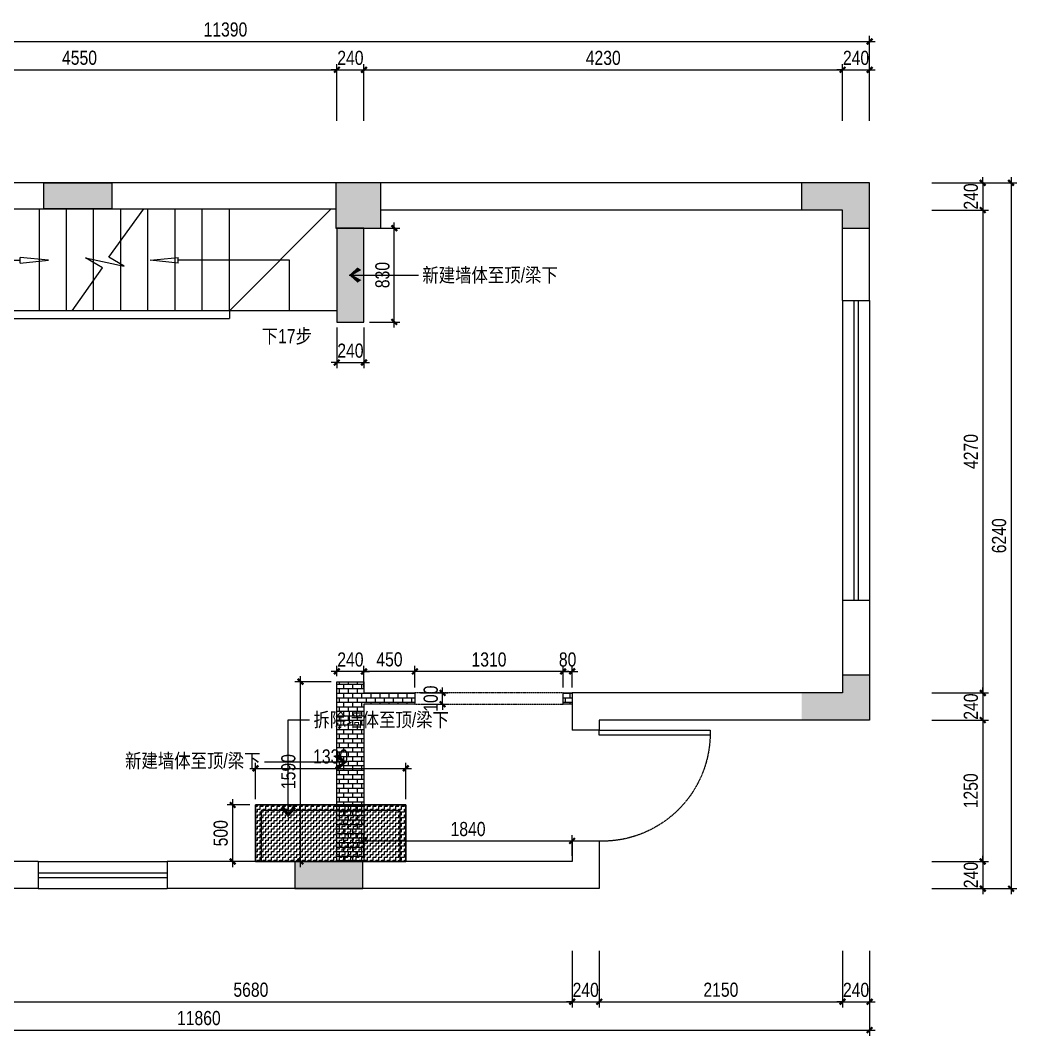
# Model space of a CAD drawing. Extents: x 160245 to 405305, y -111140 to 232735.
# Drawn here: x 347618 to 356426, y 75711 to 84688 of the extents above; entities that cross this region are included whole.
import ezdxf

# ---------------------------------------------------------------- set-up
doc = ezdxf.new("R2010")
doc.units = 0
doc.header["$LTSCALE"] = 10
doc.header["$MEASUREMENT"] = 0
doc.linetypes.add('DASH', pattern=[0.35, 0.25, -0.1])
doc.layers.get('Defpoints').update_dxf_attribs({"color": 229})
for name, color, linetype in [('Door 门', 107, 'Continuous'), ('P-N wall 新建隔墙', 241, 'Continuous'), ('P-N wall 新建隔墙2', 241, 'Continuous'), ('P-O wall 原始墙体', 245, 'Continuous'), ('P-O wall 拆除墙体', 245, 'Continuous'), ('P-o 原建筑尺寸', 8, 'Continuous'), ('P-Stair 楼梯（原建筑设备）', 159, 'Continuous'), ('P-window 窗', 107, 'Continuous')]:
    doc.layers.add(name, color=color, linetype=linetype)
doc.styles.add('PDC DIM', font='PMingLiU-ExtB.ttf', dxfattribs={"width": 0.85})
doc.dimstyles.new('PDC-A2', dxfattribs={"dimscale": 0, "dimtxt": 2.5, "dimasz": 1, "dimexe": 1, "dimexo": 1, "dimgap": 0.7, "dimtad": 1, "dimdec": 0, "dimtxsty": 'PDC DIM', "dimblk": 'ARCHTICK', "dimcen": 1, "dimdle": 1, "dimclrd": 8, "dimclre": 8, "dimclrt": 9, "dimadec": 0, "dimazin": 0, "dimtfac": 1, "dimtdec": 0, "dimtix": 1, "dimtmove": 2, "dimatfit": 3, "dimldrblk": 'PDC A2 T R', "dimfxl": 10, "dimfxlon": 1, "dimarcsym": 0})
pattern_1 = [(0, (9438.613, 385738.773), (0, 40), []), (90, (9438.613, 385738.773), (-40, 40), [40, -40])]

# ---------------------------------------------------------------- blocks, each defined once
blk = doc.blocks.new('ggf')
for p, q in [((-151815.7, -293348.9), (-151841.7, -293598.4)), ((-151789.7, -293598.4), (-151815.7, -293348.9)), ((-151789.7, -293598.4), (-151841.7, -293598.4))]:
    blk.add_line(p, q)
blk = doc.blocks.new('fffg')
blk.add_lwpolyline([(143.1, 669.9), (109, 669.9), (109, -130.1), (143.1, -130.1)], close=True)
at = {"color": 8, "linetype": 'DASH'}
blk.add_arc((123.2, -110.2), 780.4, 88.54208, 181.45792, dxfattribs=at)
blk = doc.blocks.new('_ArchTick')
at = {"color": 0, "linetype": 'ByBlock', "const_width": 0.4}
blk.add_lwpolyline([(-0.5, -0.5), (0.5, 0.5)], dxfattribs=at)
blk = doc.blocks.new('*D1509')
at = {"layer": 'Defpoints', "color": 0}
for p in [(350416.4, 84250.5), (345866.4, 83750.5), (350416.4, 83750.5)]:
    blk.add_point(p, dxfattribs=at)
at = {"layer": 'P-o 原建筑尺寸', "color": 8, "lineweight": -2}
for p, q in [((345866.4, 83800.5), (345866.4, 84300.5)), ((350416.4, 83800.5), (350416.4, 84300.5)), ((345816.4, 84250.5), (350466.4, 84250.5))]:
    blk.add_line(p, q, dxfattribs=at)
at = {"layer": 'P-o 原建筑尺寸', "color": 8, "lineweight": -2, "xscale": 50, "yscale": 50, "zscale": 50, "rotation": 180}
blk.add_blockref('_ArchTick', (345866.4, 84250.5), dxfattribs=at)
at = {"layer": 'P-o 原建筑尺寸', "color": 8, "lineweight": -2, "xscale": 50, "yscale": 50, "zscale": 50}
blk.add_blockref('_ArchTick', (350416.4, 84250.5), dxfattribs=at)
at = {"layer": 'P-o 原建筑尺寸', "color": 9, "insert": (348141.4, 84356.3), "char_height": 125, "attachment_point": 5, "style": 'PDC DIM'}
blk.add_mtext('4550', dxfattribs=at)
blk = doc.blocks.new('PDC A2 T R')
at = {"color": 0, "linetype": 'ByBlock'}
blk.add_line((0, 0), (-2, 0), dxfattribs=at)
for points in [[(-2.15, 0.89), (-1.49, 1.35), (-0.6, 0), (0, 0)], [(-2.15, -0.89), (-1.49, -1.35), (-0.6, 0), (0, 0)]]:
    blk.add_solid(points, dxfattribs=at)
blk = doc.blocks.new('*D1510')
at = {"layer": 'Defpoints', "color": 0}
for p in [(355126.4, 84250.5), (354886.4, 83750.5), (355126.4, 83750.5)]:
    blk.add_point(p, dxfattribs=at)
at = {"layer": 'P-o 原建筑尺寸', "color": 8, "lineweight": -2}
for p, q in [((354886.4, 83800.5), (354886.4, 84300.5)), ((355126.4, 83800.5), (355126.4, 84300.5)), ((354886.4, 84250.5), (354836.4, 84250.5)), ((354886.4, 84250.5), (355126.4, 84250.5)), ((355126.4, 84250.5), (355176.4, 84250.5))]:
    blk.add_line(p, q, dxfattribs=at)
at = {"layer": 'P-o 原建筑尺寸', "color": 8, "lineweight": -2, "xscale": 50, "yscale": 50, "zscale": 50}
blk.add_blockref('_ArchTick', (354886.4, 84250.5), dxfattribs=at)
at = {"layer": 'P-o 原建筑尺寸', "color": 8, "lineweight": -2, "xscale": 50, "yscale": 50, "zscale": 50, "rotation": 180}
blk.add_blockref('_ArchTick', (355126.4, 84250.5), dxfattribs=at)
at = {"layer": 'P-o 原建筑尺寸', "color": 9, "insert": (355006.4, 84355.1), "char_height": 125, "attachment_point": 5, "style": 'PDC DIM'}
blk.add_mtext('240', dxfattribs=at)
blk = doc.blocks.new('*D1511')
at = {"layer": 'Defpoints', "color": 0}
for p in [(355126.4, 84500.5), (343736.4, 83750.5), (355126.4, 83750.5)]:
    blk.add_point(p, dxfattribs=at)
at = {"layer": 'P-o 原建筑尺寸', "color": 8, "lineweight": -2}
for p, q in [((343686.4, 84500.5), (355176.4, 84500.5)), ((343736.4, 84000.5), (343736.4, 84550.5)), ((355126.4, 84000.5), (355126.4, 84550.5))]:
    blk.add_line(p, q, dxfattribs=at)
at = {"layer": 'P-o 原建筑尺寸', "color": 8, "lineweight": -2, "xscale": 50, "yscale": 50, "zscale": 50, "rotation": 180}
blk.add_blockref('_ArchTick', (343736.4, 84500.5), dxfattribs=at)
at = {"layer": 'P-o 原建筑尺寸', "color": 8, "lineweight": -2, "xscale": 50, "yscale": 50, "zscale": 50}
blk.add_blockref('_ArchTick', (355126.4, 84500.5), dxfattribs=at)
at = {"layer": 'P-o 原建筑尺寸', "color": 9, "insert": (349431.4, 84605.9), "char_height": 125, "attachment_point": 5, "style": 'PDC DIM'}
blk.add_mtext('11390', dxfattribs=at)
blk = doc.blocks.new('*D1512')
at = {"layer": 'Defpoints', "color": 0}
for p in [(355626.4, 83250.5), (355626.4, 83010.5), (356126.4, 83010.5)]:
    blk.add_point(p, dxfattribs=at)
at = {"layer": 'P-o 原建筑尺寸', "color": 8, "lineweight": -2}
for p, q in [((355676.4, 83250.5), (356176.4, 83250.5)), ((356126.4, 83250.5), (356126.4, 83300.5)), ((356126.4, 83250.5), (356126.4, 83010.5)), ((355676.4, 83010.5), (356176.4, 83010.5)), ((356126.4, 83010.5), (356126.4, 82960.5))]:
    blk.add_line(p, q, dxfattribs=at)
at = {"layer": 'P-o 原建筑尺寸', "color": 8, "lineweight": -2, "xscale": 50, "yscale": 50, "zscale": 50}
for p, rotation in [((356126.4, 83250.5), 270), ((356126.4, 83010.5), 90)]:
    blk.add_blockref('_ArchTick', p, dxfattribs=dict(at, rotation=rotation))
at = {"layer": 'P-o 原建筑尺寸', "color": 9, "insert": (356021.8, 83130.5), "char_height": 125, "attachment_point": 5, "rotation": 90, "style": 'PDC DIM'}
blk.add_mtext('240', dxfattribs=at)
blk = doc.blocks.new('*D1513')
at = {"layer": 'Defpoints', "color": 0}
for p in [(355626.4, 78500.5), (355626.4, 77250.5), (356126.4, 77250.5)]:
    blk.add_point(p, dxfattribs=at)
at = {"layer": 'P-o 原建筑尺寸', "color": 8, "lineweight": -2}
for p, q in [((355676.4, 78500.5), (356176.4, 78500.5)), ((356126.4, 78550.5), (356126.4, 77200.5)), ((355676.4, 77250.5), (356176.4, 77250.5))]:
    blk.add_line(p, q, dxfattribs=at)
at = {"layer": 'P-o 原建筑尺寸', "color": 8, "lineweight": -2, "xscale": 50, "yscale": 50, "zscale": 50}
for p, rotation in [((356126.4, 78500.5), 90), ((356126.4, 77250.5), 270)]:
    blk.add_blockref('_ArchTick', p, dxfattribs=dict(at, rotation=rotation))
at = {"layer": 'P-o 原建筑尺寸', "color": 9, "insert": (356020.6, 77875.5), "char_height": 125, "attachment_point": 5, "rotation": 90, "style": 'PDC DIM'}
blk.add_mtext('1250', dxfattribs=at)
blk = doc.blocks.new('*D1514')
at = {"layer": 'Defpoints', "color": 0}
for p in [(355626.4, 77250.5), (355626.4, 77010.5), (356126.4, 77010.5)]:
    blk.add_point(p, dxfattribs=at)
at = {"layer": 'P-o 原建筑尺寸', "color": 8, "lineweight": -2}
for p, q in [((356126.4, 77250.5), (356126.4, 77300.5)), ((355676.4, 77250.5), (356176.4, 77250.5)), ((356126.4, 77250.5), (356126.4, 77010.5)), ((355676.4, 77010.5), (356176.4, 77010.5)), ((356126.4, 77010.5), (356126.4, 76960.5))]:
    blk.add_line(p, q, dxfattribs=at)
at = {"layer": 'P-o 原建筑尺寸', "color": 8, "lineweight": -2, "xscale": 50, "yscale": 50, "zscale": 50}
for p, rotation in [((356126.4, 77250.5), 270), ((356126.4, 77010.5), 90)]:
    blk.add_blockref('_ArchTick', p, dxfattribs=dict(at, rotation=rotation))
at = {"layer": 'P-o 原建筑尺寸', "color": 9, "insert": (356021.8, 77130.5), "char_height": 125, "attachment_point": 5, "rotation": 90, "style": 'PDC DIM'}
blk.add_mtext('240', dxfattribs=at)
blk = doc.blocks.new('*D1515')
at = {"layer": 'Defpoints', "color": 0}
for p in [(355626.4, 83250.5), (355626.4, 77010.5), (356376.4, 77010.5)]:
    blk.add_point(p, dxfattribs=at)
at = {"layer": 'P-o 原建筑尺寸', "color": 8, "lineweight": -2}
for p, q in [((355876.4, 83250.5), (356426.4, 83250.5)), ((356376.4, 83300.5), (356376.4, 76960.5)), ((355876.4, 77010.5), (356426.4, 77010.5))]:
    blk.add_line(p, q, dxfattribs=at)
at = {"layer": 'P-o 原建筑尺寸', "color": 8, "lineweight": -2, "xscale": 50, "yscale": 50, "zscale": 50}
for p, rotation in [((356376.4, 83250.5), 90), ((356376.4, 77010.5), 270)]:
    blk.add_blockref('_ArchTick', p, dxfattribs=dict(at, rotation=rotation))
at = {"layer": 'P-o 原建筑尺寸', "color": 9, "insert": (356271, 80130.5), "char_height": 125, "attachment_point": 5, "rotation": 90, "style": 'PDC DIM'}
blk.add_mtext('6240', dxfattribs=at)
blk = doc.blocks.new('*D1519')
at = {"layer": 'Defpoints', "color": 0}
for p in [(346816.4, 76510.5), (352496.4, 76510.5), (352496.4, 76010.5)]:
    blk.add_point(p, dxfattribs=at)
at = {"layer": 'P-o 原建筑尺寸', "color": 8, "lineweight": -2}
for p, q in [((346816.4, 76460.5), (346816.4, 75960.5)), ((352496.4, 76460.5), (352496.4, 75960.5)), ((346766.4, 76010.5), (352546.4, 76010.5))]:
    blk.add_line(p, q, dxfattribs=at)
at = {"layer": 'P-o 原建筑尺寸', "color": 8, "lineweight": -2, "xscale": 50, "yscale": 50, "zscale": 50, "rotation": 180}
blk.add_blockref('_ArchTick', (346816.4, 76010.5), dxfattribs=at)
at = {"layer": 'P-o 原建筑尺寸', "color": 8, "lineweight": -2, "xscale": 50, "yscale": 50, "zscale": 50}
blk.add_blockref('_ArchTick', (352496.4, 76010.5), dxfattribs=at)
at = {"layer": 'P-o 原建筑尺寸', "color": 9, "insert": (349656.4, 76116.3), "char_height": 125, "attachment_point": 5, "style": 'PDC DIM'}
blk.add_mtext('5680', dxfattribs=at)
blk = doc.blocks.new('*D1520')
at = {"layer": 'Defpoints', "color": 0}
for p in [(352496.4, 76510.5), (352736.4, 76510.5), (352736.4, 76010.5)]:
    blk.add_point(p, dxfattribs=at)
at = {"layer": 'P-o 原建筑尺寸', "color": 8, "lineweight": -2}
for p, q in [((352496.4, 76460.5), (352496.4, 75960.5)), ((352736.4, 76460.5), (352736.4, 75960.5)), ((352496.4, 76010.5), (352446.4, 76010.5)), ((352496.4, 76010.5), (352736.4, 76010.5)), ((352736.4, 76010.5), (352786.4, 76010.5))]:
    blk.add_line(p, q, dxfattribs=at)
at = {"layer": 'P-o 原建筑尺寸', "color": 8, "lineweight": -2, "xscale": 50, "yscale": 50, "zscale": 50}
blk.add_blockref('_ArchTick', (352496.4, 76010.5), dxfattribs=at)
at = {"layer": 'P-o 原建筑尺寸', "color": 8, "lineweight": -2, "xscale": 50, "yscale": 50, "zscale": 50, "rotation": 180}
blk.add_blockref('_ArchTick', (352736.4, 76010.5), dxfattribs=at)
at = {"layer": 'P-o 原建筑尺寸', "color": 9, "insert": (352616.4, 76115.1), "char_height": 125, "attachment_point": 5, "style": 'PDC DIM'}
blk.add_mtext('240', dxfattribs=at)
blk = doc.blocks.new('*D1521')
at = {"layer": 'Defpoints', "color": 0}
for p in [(352736.4, 76510.5), (354886.4, 76510.5), (354886.4, 76010.5)]:
    blk.add_point(p, dxfattribs=at)
at = {"layer": 'P-o 原建筑尺寸', "color": 8, "lineweight": -2}
for p, q in [((352736.4, 76460.5), (352736.4, 75960.5)), ((354886.4, 76460.5), (354886.4, 75960.5)), ((352686.4, 76010.5), (354936.4, 76010.5))]:
    blk.add_line(p, q, dxfattribs=at)
at = {"layer": 'P-o 原建筑尺寸', "color": 8, "lineweight": -2, "xscale": 50, "yscale": 50, "zscale": 50, "rotation": 180}
blk.add_blockref('_ArchTick', (352736.4, 76010.5), dxfattribs=at)
at = {"layer": 'P-o 原建筑尺寸', "color": 8, "lineweight": -2, "xscale": 50, "yscale": 50, "zscale": 50}
blk.add_blockref('_ArchTick', (354886.4, 76010.5), dxfattribs=at)
at = {"layer": 'P-o 原建筑尺寸', "color": 9, "insert": (353811.4, 76116.3), "char_height": 125, "attachment_point": 5, "style": 'PDC DIM'}
blk.add_mtext('2150', dxfattribs=at)
blk = doc.blocks.new('*D1522')
at = {"layer": 'Defpoints', "color": 0}
for p in [(354886.4, 76510.5), (355126.4, 76510.5), (355126.4, 76010.5)]:
    blk.add_point(p, dxfattribs=at)
at = {"layer": 'P-o 原建筑尺寸', "color": 8, "lineweight": -2}
for p, q in [((354886.4, 76460.5), (354886.4, 75960.5)), ((355126.4, 76460.5), (355126.4, 75960.5)), ((354886.4, 76010.5), (354836.4, 76010.5)), ((354886.4, 76010.5), (355126.4, 76010.5)), ((355126.4, 76010.5), (355176.4, 76010.5))]:
    blk.add_line(p, q, dxfattribs=at)
at = {"layer": 'P-o 原建筑尺寸', "color": 8, "lineweight": -2, "xscale": 50, "yscale": 50, "zscale": 50}
blk.add_blockref('_ArchTick', (354886.4, 76010.5), dxfattribs=at)
at = {"layer": 'P-o 原建筑尺寸', "color": 8, "lineweight": -2, "xscale": 50, "yscale": 50, "zscale": 50, "rotation": 180}
blk.add_blockref('_ArchTick', (355126.4, 76010.5), dxfattribs=at)
at = {"layer": 'P-o 原建筑尺寸', "color": 9, "insert": (355006.4, 76115.1), "char_height": 125, "attachment_point": 5, "style": 'PDC DIM'}
blk.add_mtext('240', dxfattribs=at)
blk = doc.blocks.new('*D1523')
at = {"layer": 'Defpoints', "color": 0}
for p in [(343266.4, 76510.5), (355126.4, 76435.5), (355126.4, 75760.5)]:
    blk.add_point(p, dxfattribs=at)
at = {"layer": 'P-o 原建筑尺寸', "color": 8, "lineweight": -2}
for p, q in [((343266.4, 76260.5), (343266.4, 75710.5)), ((355126.4, 76260.5), (355126.4, 75710.5)), ((343216.4, 75760.5), (355176.4, 75760.5))]:
    blk.add_line(p, q, dxfattribs=at)
at = {"layer": 'P-o 原建筑尺寸', "color": 8, "lineweight": -2, "xscale": 50, "yscale": 50, "zscale": 50, "rotation": 180}
blk.add_blockref('_ArchTick', (343266.4, 75760.5), dxfattribs=at)
at = {"layer": 'P-o 原建筑尺寸', "color": 8, "lineweight": -2, "xscale": 50, "yscale": 50, "zscale": 50}
blk.add_blockref('_ArchTick', (355126.4, 75760.5), dxfattribs=at)
at = {"layer": 'P-o 原建筑尺寸', "color": 9, "insert": (349196.4, 75865.9), "char_height": 125, "attachment_point": 5, "style": 'PDC DIM'}
blk.add_mtext('11860', dxfattribs=at)
blk = doc.blocks.new('*D1524')
at = {"layer": 'Defpoints', "color": 0}
for p in [(350656.4, 84250.5), (350416.4, 83750.5), (350656.4, 83750.5)]:
    blk.add_point(p, dxfattribs=at)
at = {"layer": 'P-o 原建筑尺寸', "color": 8, "lineweight": -2}
for p, q in [((350416.4, 83800.5), (350416.4, 84300.5)), ((350656.4, 83800.5), (350656.4, 84300.5)), ((350416.4, 84250.5), (350366.4, 84250.5)), ((350416.4, 84250.5), (350656.4, 84250.5)), ((350656.4, 84250.5), (350706.4, 84250.5))]:
    blk.add_line(p, q, dxfattribs=at)
at = {"layer": 'P-o 原建筑尺寸', "color": 8, "lineweight": -2, "xscale": 50, "yscale": 50, "zscale": 50}
blk.add_blockref('_ArchTick', (350416.4, 84250.5), dxfattribs=at)
at = {"layer": 'P-o 原建筑尺寸', "color": 8, "lineweight": -2, "xscale": 50, "yscale": 50, "zscale": 50, "rotation": 180}
blk.add_blockref('_ArchTick', (350656.4, 84250.5), dxfattribs=at)
at = {"layer": 'P-o 原建筑尺寸', "color": 9, "insert": (350536.4, 84355.1), "char_height": 125, "attachment_point": 5, "style": 'PDC DIM'}
blk.add_mtext('240', dxfattribs=at)
blk = doc.blocks.new('*D1525')
at = {"layer": 'Defpoints', "color": 0}
for p in [(354886.4, 84250.5), (350656.4, 83750.5), (354886.4, 83750.5)]:
    blk.add_point(p, dxfattribs=at)
at = {"layer": 'P-o 原建筑尺寸', "color": 8, "lineweight": -2}
for p, q in [((350656.4, 83800.5), (350656.4, 84300.5)), ((354886.4, 83800.5), (354886.4, 84300.5)), ((350606.4, 84250.5), (354936.4, 84250.5))]:
    blk.add_line(p, q, dxfattribs=at)
at = {"layer": 'P-o 原建筑尺寸', "color": 8, "lineweight": -2, "xscale": 50, "yscale": 50, "zscale": 50, "rotation": 180}
blk.add_blockref('_ArchTick', (350656.4, 84250.5), dxfattribs=at)
at = {"layer": 'P-o 原建筑尺寸', "color": 8, "lineweight": -2, "xscale": 50, "yscale": 50, "zscale": 50}
blk.add_blockref('_ArchTick', (354886.4, 84250.5), dxfattribs=at)
at = {"layer": 'P-o 原建筑尺寸', "color": 9, "insert": (352771.4, 84355.1), "char_height": 125, "attachment_point": 5, "style": 'PDC DIM'}
blk.add_mtext('4230', dxfattribs=at)
blk = doc.blocks.new('*D1530')
at = {"layer": 'Defpoints', "color": 0}
for p in [(355626.4, 83010.5), (355626.4, 78740.5), (356126.4, 78740.5)]:
    blk.add_point(p, dxfattribs=at)
at = {"layer": 'P-o 原建筑尺寸', "color": 8, "lineweight": -2}
for p, q in [((356126.4, 83060.5), (356126.4, 78690.5)), ((355676.4, 83010.5), (356176.4, 83010.5)), ((355676.4, 78740.5), (356176.4, 78740.5))]:
    blk.add_line(p, q, dxfattribs=at)
at = {"layer": 'P-o 原建筑尺寸', "color": 8, "lineweight": -2, "xscale": 50, "yscale": 50, "zscale": 50}
for p, rotation in [((356126.4, 83010.5), 90), ((356126.4, 78740.5), 270)]:
    blk.add_blockref('_ArchTick', p, dxfattribs=dict(at, rotation=rotation))
at = {"layer": 'P-o 原建筑尺寸', "color": 9, "insert": (356021.8, 80875.5), "char_height": 125, "attachment_point": 5, "rotation": 90, "style": 'PDC DIM'}
blk.add_mtext('4270', dxfattribs=at)
blk = doc.blocks.new('*D1531')
at = {"layer": 'Defpoints', "color": 0}
for p in [(355626.4, 78740.5), (355626.4, 78500.5), (356126.4, 78500.5)]:
    blk.add_point(p, dxfattribs=at)
at = {"layer": 'P-o 原建筑尺寸', "color": 8, "lineweight": -2}
for p, q in [((355676.4, 78740.5), (356176.4, 78740.5)), ((356126.4, 78740.5), (356126.4, 78790.5)), ((356126.4, 78740.5), (356126.4, 78500.5)), ((355676.4, 78500.5), (356176.4, 78500.5)), ((356126.4, 78500.5), (356126.4, 78450.5))]:
    blk.add_line(p, q, dxfattribs=at)
at = {"layer": 'P-o 原建筑尺寸', "color": 8, "lineweight": -2, "xscale": 50, "yscale": 50, "zscale": 50}
for p, rotation in [((356126.4, 78740.5), 270), ((356126.4, 78500.5), 90)]:
    blk.add_blockref('_ArchTick', p, dxfattribs=dict(at, rotation=rotation))
at = {"layer": 'P-o 原建筑尺寸', "color": 9, "insert": (356021.8, 78620.5), "char_height": 125, "attachment_point": 5, "rotation": 90, "style": 'PDC DIM'}
blk.add_mtext('240', dxfattribs=at)
blk = doc.blocks.new('*D1643')
at = {"layer": 'Defpoints', "color": 0}
for p in [(349495.7, 77750.5), (349696.4, 77750.5), (349696.4, 77250.5)]:
    blk.add_point(p, dxfattribs=at)
at = {"layer": 'P-O wall 拆除墙体', "color": 8, "lineweight": -2}
for p, q in [((349646.4, 77750.5), (349445.7, 77750.5)), ((349495.7, 77200.5), (349495.7, 77800.5)), ((349646.4, 77250.5), (349445.7, 77250.5))]:
    blk.add_line(p, q, dxfattribs=at)
at = {"layer": 'P-O wall 拆除墙体', "color": 8, "lineweight": -2, "xscale": 50.00000240583887, "yscale": 50.00000240583887, "zscale": 50.00000240583887}
for p, rotation in [((349495.7, 77750.5), 90), ((349495.7, 77250.5), 270)]:
    blk.add_blockref('_ArchTick', p, dxfattribs=dict(at, rotation=rotation))
at = {"layer": 'P-O wall 拆除墙体', "color": 9, "insert": (349390, 77500.5), "char_height": 125, "attachment_point": 5, "rotation": 90, "style": 'PDC DIM'}
blk.add_mtext('500', dxfattribs=at)
blk = doc.blocks.new('*D1644')
at = {"layer": 'Defpoints', "color": 0}
for p in [(351026.4, 78074.2), (349696.4, 77750.5), (351026.4, 77750.5)]:
    blk.add_point(p, dxfattribs=at)
at = {"layer": 'P-O wall 拆除墙体', "color": 8, "lineweight": -2}
for p, q in [((349696.4, 77800.5), (349696.4, 78124.2)), ((351026.4, 77800.5), (351026.4, 78124.2)), ((349646.4, 78074.2), (351076.4, 78074.2))]:
    blk.add_line(p, q, dxfattribs=at)
at = {"layer": 'P-O wall 拆除墙体', "color": 8, "lineweight": -2, "xscale": 50.00000240583887, "yscale": 50.00000240583887, "zscale": 50.00000240583887, "rotation": 180}
blk.add_blockref('_ArchTick', (349696.4, 78074.2), dxfattribs=at)
at = {"layer": 'P-O wall 拆除墙体', "color": 8, "lineweight": -2, "xscale": 50.00000240583887, "yscale": 50.00000240583887, "zscale": 50.00000240583887}
blk.add_blockref('_ArchTick', (351026.4, 78074.2), dxfattribs=at)
at = {"layer": 'P-O wall 拆除墙体', "color": 9, "insert": (350361.4, 78178.8), "char_height": 125, "attachment_point": 5, "style": 'PDC DIM'}
blk.add_mtext('1330', dxfattribs=at)
blk = doc.blocks.new('*D1709')
at = {"layer": 'Defpoints', "color": 0}
for p in [(350094.8, 78840.5), (350416.4, 78840.5), (350416.4, 77250.5)]:
    blk.add_point(p, dxfattribs=at)
at = {"layer": 'P-N wall 新建隔墙2', "color": 8, "lineweight": -2}
for p, q in [((350366.4, 78840.5), (350044.8, 78840.5)), ((350094.8, 77200.5), (350094.8, 78890.5)), ((350366.4, 77250.5), (350044.8, 77250.5))]:
    blk.add_line(p, q, dxfattribs=at)
at = {"layer": 'P-N wall 新建隔墙2', "color": 8, "lineweight": -2, "xscale": 50.00000240583887, "yscale": 50.00000240583887, "zscale": 50.00000240583887}
for p, rotation in [((350094.8, 78840.5), 90), ((350094.8, 77250.5), 270)]:
    blk.add_blockref('_ArchTick', p, dxfattribs=dict(at, rotation=rotation))
at = {"layer": 'P-N wall 新建隔墙2', "color": 9, "insert": (349988.2, 78045.5), "char_height": 125, "attachment_point": 5, "rotation": 90, "style": 'PDC DIM'}
blk.add_mtext('1590', dxfattribs=at)
blk = doc.blocks.new('*D1710')
at = {"layer": 'Defpoints', "color": 0}
for p in [(352496.4, 77432.5), (350656.4, 77250.5), (352496.4, 77250.5)]:
    blk.add_point(p, dxfattribs=at)
at = {"layer": 'P-N wall 新建隔墙2', "color": 8, "lineweight": -2}
for p, q in [((350656.4, 77300.5), (350656.4, 77482.5)), ((352496.4, 77300.5), (352496.4, 77482.5)), ((350606.4, 77432.5), (352546.4, 77432.5))]:
    blk.add_line(p, q, dxfattribs=at)
at = {"layer": 'P-N wall 新建隔墙2', "color": 8, "lineweight": -2, "xscale": 50.00000240583887, "yscale": 50.00000240583887, "zscale": 50.00000240583887, "rotation": 180}
blk.add_blockref('_ArchTick', (350656.4, 77432.5), dxfattribs=at)
at = {"layer": 'P-N wall 新建隔墙2', "color": 8, "lineweight": -2, "xscale": 50.00000240583887, "yscale": 50.00000240583887, "zscale": 50.00000240583887}
blk.add_blockref('_ArchTick', (352496.4, 77432.5), dxfattribs=at)
at = {"layer": 'P-N wall 新建隔墙2', "color": 9, "insert": (351576.4, 77537.1), "char_height": 125, "attachment_point": 5, "style": 'PDC DIM'}
blk.add_mtext('1840', dxfattribs=at)
blk = doc.blocks.new('*D1711')
at = {"layer": 'Defpoints', "color": 0}
for p in [(352496.4, 78931.2), (352416.4, 78740.5), (352496.4, 78740.5)]:
    blk.add_point(p, dxfattribs=at)
at = {"layer": 'P-N wall 新建隔墙2', "color": 8, "lineweight": -2}
for p, q in [((352416.4, 78931.2), (352366.4, 78931.2)), ((352416.4, 78790.5), (352416.4, 78981.2)), ((352416.4, 78931.2), (352496.4, 78931.2)), ((352496.4, 78790.5), (352496.4, 78981.2)), ((352496.4, 78931.2), (352546.4, 78931.2))]:
    blk.add_line(p, q, dxfattribs=at)
at = {"layer": 'P-N wall 新建隔墙2', "color": 8, "lineweight": -2, "xscale": 50.00000240583887, "yscale": 50.00000240583887, "zscale": 50.00000240583887}
blk.add_blockref('_ArchTick', (352416.4, 78931.2), dxfattribs=at)
at = {"layer": 'P-N wall 新建隔墙2', "color": 8, "lineweight": -2, "xscale": 50.00000240583887, "yscale": 50.00000240583887, "zscale": 50.00000240583887, "rotation": 180}
blk.add_blockref('_ArchTick', (352496.4, 78931.2), dxfattribs=at)
at = {"layer": 'P-N wall 新建隔墙2', "color": 9, "insert": (352456.4, 79035.8), "char_height": 125, "attachment_point": 5, "style": 'PDC DIM'}
blk.add_mtext('80', dxfattribs=at)
blk = doc.blocks.new('*D1712')
at = {"layer": 'Defpoints', "color": 0}
for p in [(351106.4, 78931.2), (351106.4, 78740.5), (352416.4, 78740.5)]:
    blk.add_point(p, dxfattribs=at)
at = {"layer": 'P-N wall 新建隔墙2', "color": 8, "lineweight": -2}
for p, q in [((352466.4, 78931.2), (351056.4, 78931.2)), ((351106.4, 78790.5), (351106.4, 78981.2)), ((352416.4, 78790.5), (352416.4, 78981.2))]:
    blk.add_line(p, q, dxfattribs=at)
at = {"layer": 'P-N wall 新建隔墙2', "color": 8, "lineweight": -2, "xscale": 50.00000240583887, "yscale": 50.00000240583887, "zscale": 50.00000240583887, "rotation": 180}
blk.add_blockref('_ArchTick', (351106.4, 78931.2), dxfattribs=at)
at = {"layer": 'P-N wall 新建隔墙2', "color": 8, "lineweight": -2, "xscale": 50.00000240583887, "yscale": 50.00000240583887, "zscale": 50.00000240583887}
blk.add_blockref('_ArchTick', (352416.4, 78931.2), dxfattribs=at)
at = {"layer": 'P-N wall 新建隔墙2', "color": 9, "insert": (351761.4, 79035.8), "char_height": 125, "attachment_point": 5, "style": 'PDC DIM'}
blk.add_mtext('1310', dxfattribs=at)
blk = doc.blocks.new('*D1713')
at = {"layer": 'Defpoints', "color": 0}
for p in [(350656.4, 78931.2), (350656.4, 78740.5), (351106.4, 78740.5)]:
    blk.add_point(p, dxfattribs=at)
at = {"layer": 'P-N wall 新建隔墙2', "color": 8, "lineweight": -2}
for p, q in [((351156.4, 78931.2), (350606.4, 78931.2)), ((350656.4, 78790.5), (350656.4, 78981.2)), ((351106.4, 78790.5), (351106.4, 78981.2))]:
    blk.add_line(p, q, dxfattribs=at)
at = {"layer": 'P-N wall 新建隔墙2', "color": 8, "lineweight": -2, "xscale": 50.00000240583887, "yscale": 50.00000240583887, "zscale": 50.00000240583887, "rotation": 180}
blk.add_blockref('_ArchTick', (350656.4, 78931.2), dxfattribs=at)
at = {"layer": 'P-N wall 新建隔墙2', "color": 8, "lineweight": -2, "xscale": 50.00000240583887, "yscale": 50.00000240583887, "zscale": 50.00000240583887}
blk.add_blockref('_ArchTick', (351106.4, 78931.2), dxfattribs=at)
at = {"layer": 'P-N wall 新建隔墙2', "color": 9, "insert": (350881.4, 79037), "char_height": 125, "attachment_point": 5, "style": 'PDC DIM'}
blk.add_mtext('450', dxfattribs=at)
blk = doc.blocks.new('*D1714')
at = {"layer": 'Defpoints', "color": 0}
for p in [(350416.4, 78931.2), (350416.4, 78840.5), (350656.4, 78840.5)]:
    blk.add_point(p, dxfattribs=at)
at = {"layer": 'P-N wall 新建隔墙2', "color": 8, "lineweight": -2}
for p, q in [((350416.4, 78931.2), (350366.4, 78931.2)), ((350416.4, 78890.5), (350416.4, 78981.2)), ((350656.4, 78931.2), (350416.4, 78931.2)), ((350656.4, 78890.5), (350656.4, 78981.2)), ((350656.4, 78931.2), (350706.4, 78931.2))]:
    blk.add_line(p, q, dxfattribs=at)
at = {"layer": 'P-N wall 新建隔墙2', "color": 8, "lineweight": -2, "xscale": 50.00000240583887, "yscale": 50.00000240583887, "zscale": 50.00000240583887}
blk.add_blockref('_ArchTick', (350416.4, 78931.2), dxfattribs=at)
at = {"layer": 'P-N wall 新建隔墙2', "color": 8, "lineweight": -2, "xscale": 50.00000240583887, "yscale": 50.00000240583887, "zscale": 50.00000240583887, "rotation": 180}
blk.add_blockref('_ArchTick', (350656.4, 78931.2), dxfattribs=at)
at = {"layer": 'P-N wall 新建隔墙2', "color": 9, "insert": (350536.4, 79035.8), "char_height": 125, "attachment_point": 5, "style": 'PDC DIM'}
blk.add_mtext('240', dxfattribs=at)
blk = doc.blocks.new('*D1715')
at = {"layer": 'Defpoints', "color": 0}
for p in [(351106.4, 78740.5), (351351.5, 78740.5), (351106.4, 78640.5)]:
    blk.add_point(p, dxfattribs=at)
at = {"layer": 'P-N wall 新建隔墙2', "color": 8, "lineweight": -2}
for p, q in [((351156.4, 78740.5), (351401.5, 78740.5)), ((351351.5, 78740.5), (351351.5, 78790.5)), ((351351.5, 78640.5), (351351.5, 78740.5)), ((351156.4, 78640.5), (351401.5, 78640.5)), ((351351.5, 78640.5), (351351.5, 78590.5))]:
    blk.add_line(p, q, dxfattribs=at)
at = {"layer": 'P-N wall 新建隔墙2', "color": 8, "lineweight": -2, "xscale": 50.00000240583887, "yscale": 50.00000240583887, "zscale": 50.00000240583887}
for p, rotation in [((351351.5, 78740.5), 270), ((351351.5, 78640.5), 90)]:
    blk.add_blockref('_ArchTick', p, dxfattribs=dict(at, rotation=rotation))
at = {"layer": 'P-N wall 新建隔墙2', "color": 9, "insert": (351246.9, 78690.5), "char_height": 125, "attachment_point": 5, "rotation": 90, "style": 'PDC DIM'}
blk.add_mtext('100', dxfattribs=at)
blk = doc.blocks.new('*D1716')
at = {"layer": 'Defpoints', "color": 0}
for p in [(350416.4, 82020.5), (350656.4, 82020.5), (350656.4, 81662)]:
    blk.add_point(p, dxfattribs=at)
at = {"layer": 'P-N wall 新建隔墙2', "color": 8, "lineweight": -2}
for p, q in [((350416.4, 81970.5), (350416.4, 81612)), ((350656.4, 81970.5), (350656.4, 81612)), ((350416.4, 81662), (350366.4, 81662)), ((350416.4, 81662), (350656.4, 81662)), ((350656.4, 81662), (350706.4, 81662))]:
    blk.add_line(p, q, dxfattribs=at)
at = {"layer": 'P-N wall 新建隔墙2', "color": 8, "lineweight": -2, "xscale": 50.00000240583887, "yscale": 50.00000240583887, "zscale": 50.00000240583887}
blk.add_blockref('_ArchTick', (350416.4, 81662), dxfattribs=at)
at = {"layer": 'P-N wall 新建隔墙2', "color": 8, "lineweight": -2, "xscale": 50.00000240583887, "yscale": 50.00000240583887, "zscale": 50.00000240583887, "rotation": 180}
blk.add_blockref('_ArchTick', (350656.4, 81662), dxfattribs=at)
at = {"layer": 'P-N wall 新建隔墙2', "color": 9, "insert": (350536.4, 81766.6), "char_height": 125, "attachment_point": 5, "style": 'PDC DIM'}
blk.add_mtext('240', dxfattribs=at)
blk = doc.blocks.new('*D1717')
at = {"layer": 'Defpoints', "color": 0}
for p in [(350656.4, 82850.5), (350924.2, 82850.5), (350656.4, 82020.5)]:
    blk.add_point(p, dxfattribs=at)
at = {"layer": 'P-N wall 新建隔墙2', "color": 8, "lineweight": -2}
for p, q in [((350924.2, 81970.5), (350924.2, 82900.5)), ((350706.4, 82850.5), (350974.2, 82850.5)), ((350706.4, 82020.5), (350974.2, 82020.5))]:
    blk.add_line(p, q, dxfattribs=at)
at = {"layer": 'P-N wall 新建隔墙2', "color": 8, "lineweight": -2, "xscale": 50.00000240583887, "yscale": 50.00000240583887, "zscale": 50.00000240583887}
for p, rotation in [((350924.2, 82850.5), 90), ((350924.2, 82020.5), 270)]:
    blk.add_blockref('_ArchTick', p, dxfattribs=dict(at, rotation=rotation))
at = {"layer": 'P-N wall 新建隔墙2', "color": 9, "insert": (350819.6, 82435.5), "char_height": 125, "attachment_point": 5, "rotation": 90, "style": 'PDC DIM'}
blk.add_mtext('830', dxfattribs=at)

msp = doc.modelspace()

# ---------------------------------------------------------------- hatches: boundary and pattern name
at = {"layer": 'P-N wall 新建隔墙'}
h = msp.add_hatch(dxfattribs=at)
h.set_pattern_fill('AR-B816', color=250, scale=5)
h.set_pattern_definition(pattern_1)
h.paths.add_polyline_path([(350656.4, 82850.5), (350416.4, 82850.5), (350416.4, 82020.5), (350656.4, 82020.5)])
h.paths.add_polyline_path([(345646.4, 81200.5), (344876.4, 81200.5), (344876.4, 81320.5), (345646.4, 81320.5)])
h = msp.add_hatch(dxfattribs=at)
h.set_pattern_fill('AR-B816', color=250, scale=5)
h.set_pattern_definition(pattern_1)
h.paths.add_polyline_path([(350416.4, 77250.5), (350416.4, 78840.5), (350656.4, 78840.5), (350656.4, 78740.5), (351106.4, 78740.5), (351106.4, 78640.5), (350656.4, 78640.5), (350656.4, 77250.5)])
h.paths.add_polyline_path([(352416.4, 78740.5), (352496.4, 78740.5), (352496.4, 78640.5), (352416.4, 78640.5)])
at = {"layer": 'P-O wall 原始墙体'}
for points in [[(348426.4, 83250.5), (347826.4, 83250.5), (347826.4, 83020.5), (348426.4, 83020.5)], [(355126.4, 83250.5), (354526.4, 83250.5), (354526.4, 83010.5), (354886.4, 83010.5), (354886.4, 82850.5), (355126.4, 82850.5)], [(355126.4, 78500.5), (354526.4, 78500.5), (354526.4, 78740.5), (354886.4, 78740.5), (354886.4, 78900.5), (355126.4, 78900.5)], [(350646.4, 77250.5), (350046.4, 77250.5), (350046.4, 77010.5), (350646.4, 77010.5)]]:
    msp.add_hatch(color=256, dxfattribs=at).paths.add_polyline_path(points)
h = msp.add_hatch(color=256, dxfattribs=at)
h.paths.add_polyline_path([(350806.4, 83250.5), (350406.4, 83250.5), (350406.4, 82850.5), (350646.4, 82850.5), (350646.4, 83010.5), (350806.4, 83010.5)])
h.paths.add_polyline_path([(350806.4, 83010.5), (350646.4, 83010.5), (350646.4, 82850.5), (350806.4, 82850.5)], flags=17)
at = {"layer": 'P-O wall 拆除墙体'}
h = msp.add_hatch(dxfattribs=at)
h.set_pattern_fill('ZIGZAG', color=250, scale=200)
h.set_pattern_definition([(0, (9438.613, 385738.773), (25, 25), [25, -25]), (90, (9463.613, 385738.773), (-25, 25), [25, -25])])
h.paths.add_polyline_path([(351026.4, 77750.5), (349696.4, 77750.5), (349696.4, 77250.5), (351026.4, 77250.5)])

# ---------------------------------------------------------------- linework, layer by layer
at = {"layer": 'P-N wall 新建隔墙2'}
for points in [[(350656.4, 82850.5), (350416.4, 82850.5), (350416.4, 82020.5), (350656.4, 82020.5)], [(352416.4, 78740.5), (352496.4, 78740.5), (352496.4, 78640.5), (352416.4, 78640.5)]]:
    msp.add_lwpolyline(points, close=True, dxfattribs=at)
msp.add_lwpolyline([(350416.4, 77250.5), (350416.4, 78840.5), (350656.4, 78840.5), (350656.4, 78740.5), (351106.4, 78740.5), (351106.4, 78640.5), (350656.4, 78640.5), (350656.4, 77250.5), (350416.4, 77250.5)], dxfattribs=at)
at = {"layer": 'P-N wall 新建隔墙2', "linetype": 'DASH'}
msp.add_lwpolyline([(351106.4, 78640.5), (352416.4, 78640.5), (352416.4, 78740.5), (351106.4, 78740.5)], close=True, dxfattribs=at)
at = {"layer": 'P-O wall 原始墙体'}
for p, q in [((355126.4, 83250.5), (343736.4, 83250.5)), ((354526.4, 83010.5), (354526.4, 83250.5)), ((355126.4, 82210.5), (355126.4, 83250.5)), ((343976.4, 83020.5), (350406.4, 83020.5)), ((354886.4, 83010.5), (350806.4, 83010.5)), ((354886.4, 82210.5), (354886.4, 83010.5)), ((354886.4, 82850.5), (355126.4, 82850.5)), ((354886.4, 82210.5), (355126.4, 82210.5)), ((354886.4, 79560.5), (355126.4, 79560.5)), ((354886.4, 79560.5), (354886.4, 78740.5)), ((355126.4, 79560.5), (355126.4, 78500.5)), ((354886.4, 78900.5), (355126.4, 78900.5)), ((352496.4, 78740.5), (352496.4, 78410.5)), ((354886.4, 78740.5), (352496.4, 78740.5)), ((352736.4, 78500.5), (352736.4, 78410.5)), ((355126.4, 78500.5), (352736.4, 78500.5)), ((352736.4, 78410.5), (352496.4, 78410.5)), ((352736.4, 77430.5), (352496.4, 77430.5)), ((352496.4, 77430.5), (352496.4, 77250.5)), ((352736.4, 77430.5), (352736.4, 77010.5)), ((347776.4, 77250.5), (343506.4, 77250.5)), ((347776.4, 77250.5), (347776.4, 77010.5)), ((351026.4, 77250.5), (348916.4, 77250.5)), ((348916.4, 77250.5), (348916.4, 77010.5)), ((352496.4, 77250.5), (351026.4, 77250.5)), ((347776.4, 77010.5), (343266.4, 77010.5)), ((352736.4, 77010.5), (348916.4, 77010.5))]:
    msp.add_line(p, q, dxfattribs=at)
for points in [[(347826.4, 83250.5), (348426.4, 83250.5), (348426.4, 83020.5), (347826.4, 83020.5)], [(350406.4, 82850.5), (350806.4, 82850.5), (350806.4, 83250.5), (350406.4, 83250.5)], [(350046.4, 77250.5), (350046.4, 77010.5), (350646.4, 77010.5), (350646.4, 77250.5)]]:
    msp.add_lwpolyline(points, close=True, dxfattribs=at)
at = {"layer": 'P-O wall 拆除墙体'}
for p, q in [((351026.4, 77750.5), (349696.4, 77750.5)), ((349696.4, 77750.5), (349696.4, 77250.5)), ((351026.4, 77250.5), (351026.4, 77750.5)), ((350976.4, 77700.5), (349746.4, 77700.5)), ((349746.4, 77700.5), (349746.4, 77250.5)), ((350976.4, 77250.5), (350976.4, 77700.5))]:
    msp.add_line(p, q, dxfattribs=at)
for points in [[(349696.4, 77750.5), (351026.4, 77750.5), (351026.4, 77250.5), (349696.4, 77250.5)], [(351026.4, 77750.5), (349696.4, 77750.5), (349696.4, 77250.5), (351026.4, 77250.5)]]:
    msp.add_lwpolyline(points, close=True, dxfattribs=at)
at = {"layer": 'P-Stair 楼梯（原建筑设备）'}
for p, q in [((347786.4, 82120.5), (347786.4, 83020.5)), ((348026.4, 82120.5), (348026.4, 83020.5)), ((348266.4, 82120.5), (348266.4, 83020.5)), ((348506.4, 82120.5), (348506.4, 83020.5)), ((348746.4, 82120.5), (348746.4, 83020.5)), ((348986.4, 82120.5), (348986.4, 83020.5)), ((349226.4, 82120.5), (349226.4, 83020.5)), ((349466.4, 82120.5), (349466.4, 83020.5)), ((350366.4, 83020.5), (349466.4, 82120.5)), ((350416.4, 82610.5), (350416.4, 82120.5)), ((350416.4, 82120.5), (346816.4, 82120.5)), ((349466.4, 82120.5), (349466.4, 82050.5)), ((346816.4, 82050.5), (349466.4, 82050.5))]:
    msp.add_line(p, q, dxfattribs=at)
for points in [[(348076.4, 82120.5), (348345.4, 82499.2), (348193.7, 82588.1), (348537.5, 82513), (348400.5, 82593.3), (348709.2, 83020.5)], [(346366.4, 81400.5), (346366.4, 82566.2), (347618.2, 82566.2)], [(349997.7, 82120.5), (349997.7, 82566.2), (349014.6, 82566.2)]]:
    msp.add_lwpolyline(points, dxfattribs=at)
at = {"layer": 'P-window 窗'}
for p, q in [((354886.4, 82210.5), (354886.4, 79560.5)), ((354986.4, 82210.5), (354986.4, 79560.5)), ((355026.4, 82210.5), (355026.4, 79560.5)), ((355126.4, 82210.5), (355126.4, 79560.5)), ((347776.4, 77250.5), (348916.4, 77250.5)), ((347776.4, 77150.5), (348916.4, 77150.5)), ((347776.4, 77110.5), (348916.4, 77110.5)), ((347776.4, 77010.5), (348916.4, 77010.5))]:
    msp.add_line(p, q, dxfattribs=at)

# ---------------------------------------------------------------- block references
at = {"layer": 'Door 门', "xscale": -1.225, "yscale": 1.225, "zscale": 1.225, "rotation": 270}
msp.add_blockref('fffg', (352895.8, 78235.3), dxfattribs=at)
at = {"layer": 'P-Stair 楼梯（原建筑设备）', "rotation": 270}
msp.add_blockref('ggf', (641216.5, -69249.5), dxfattribs=at)
at = {"layer": 'P-Stair 楼梯（原建筑设备）', "xscale": -1, "rotation": 90}
msp.add_blockref('ggf', (55416.2, -69249.5), dxfattribs=at)

# ---------------------------------------------------------------- texts
at = {"layer": 'P-N wall 新建隔墙2', "color": 9, "char_height": 125, "style": 'PDC DIM'}
for insert, attachment_point in [((351172.1, 82498), 1), ((349741.8, 78065.5), 9)]:
    msp.add_mtext('新建墙体至顶/梁下', dxfattribs=dict(at, insert=insert, attachment_point=attachment_point))
at = {"layer": 'P-O wall 拆除墙体', "color": 9, "insert": (350209.6, 78566.3), "char_height": 125, "attachment_point": 1, "style": 'PDC DIM'}
msp.add_mtext('拆除墙体至顶/梁下', dxfattribs=at)
at = {"layer": 'P-Stair 楼梯（原建筑设备）', "insert": (349751.6, 81818.8), "char_height": 125, "width": 1231.747, "attachment_point": 7, "style": 'PDC DIM'}
msp.add_mtext('下17步', dxfattribs=at)

# ---------------------------------------------------------------- dimensions: what is measured, and where the dimension line sits
at = {"layer": 'P-N wall 新建隔墙2'}
for base, p1, p2, picture, middle in [((350924.2, 82850.5), (350656.4, 82020.5), (350656.4, 82850.5), '*D1717', (350819.6, 82435.5)), ((350094.8, 78840.5), (350416.4, 77250.5), (350416.4, 78840.5), '*D1709', (349988.2, 78045.5)), ((351351.5, 78740.5), (351106.4, 78640.5), (351106.4, 78740.5), '*D1715', (351246.9, 78690.5))]:
    dim = msp.add_linear_dim(base=base, p1=p1, p2=p2, angle=90, dimstyle='PDC-A2', override={"dimscale": 50.000002}, dxfattribs=at)
    dim.commit()
    dim.dimension.update_dxf_attribs({"geometry": picture, "text_midpoint": middle})
for base, p1, p2, picture, middle in [((350656.4, 81662), (350416.4, 82020.5), (350656.4, 82020.5), '*D1716', (350536.4, 81766.6)), ((350416.4, 78931.2), (350656.4, 78840.5), (350416.4, 78840.5), '*D1714', (350536.4, 79035.8)), ((350656.4, 78931.2), (351106.4, 78740.5), (350656.4, 78740.5), '*D1713', (350881.4, 79037)), ((351106.4, 78931.2), (352416.4, 78740.5), (351106.4, 78740.5), '*D1712', (351761.4, 79035.8)), ((352496.4, 78931.2), (352416.4, 78740.5), (352496.4, 78740.5), '*D1711', (352456.4, 79035.8)), ((352496.4, 77432.5), (350656.4, 77250.5), (352496.4, 77250.5), '*D1710', (351576.4, 77537.1))]:
    dim = msp.add_linear_dim(base=base, p1=p1, p2=p2, dimstyle='PDC-A2', override={"dimscale": 50.000002}, dxfattribs=at)
    dim.commit()
    dim.dimension.update_dxf_attribs({"geometry": picture, "text_midpoint": middle})
at = {"layer": 'P-O wall 拆除墙体'}
dim = msp.add_linear_dim(base=(351026.4, 78074.2), p1=(349696.4, 77750.5), p2=(351026.4, 77750.5), dimstyle='PDC-A2', override={"dimscale": 50.000002}, dxfattribs=at)
dim.commit()
dim.dimension.update_dxf_attribs({"geometry": '*D1644', "text_midpoint": (350361.4, 78178.8)})
dim = msp.add_linear_dim(base=(349495.7, 77750.5), p1=(349696.4, 77250.5), p2=(349696.4, 77750.5), angle=90, dimstyle='PDC-A2', override={"dimscale": 50.000002}, dxfattribs=at)
dim.commit()
dim.dimension.update_dxf_attribs({"geometry": '*D1643', "text_midpoint": (349390, 77500.5)})
at = {"layer": 'P-o 原建筑尺寸'}
for base, p1, p2, picture, middle in [((355126.4, 84500.5), (343736.4, 83750.5), (355126.4, 83750.5), '*D1511', (349431.4, 84605.9)), ((350416.4, 84250.5), (345866.4, 83750.5), (350416.4, 83750.5), '*D1509', (348141.4, 84356.3)), ((350656.4, 84250.5), (350416.4, 83750.5), (350656.4, 83750.5), '*D1524', (350536.4, 84355.1)), ((354886.4, 84250.5), (350656.4, 83750.5), (354886.4, 83750.5), '*D1525', (352771.4, 84355.1)), ((355126.4, 84250.5), (354886.4, 83750.5), (355126.4, 83750.5), '*D1510', (355006.4, 84355.1)), ((355126.4, 75760.5), (343266.4, 76510.5), (355126.4, 76435.5), '*D1523', (349196.4, 75865.9)), ((352496.4, 76010.5), (346816.4, 76510.5), (352496.4, 76510.5), '*D1519', (349656.4, 76116.3)), ((352736.4, 76010.5), (352496.4, 76510.5), (352736.4, 76510.5), '*D1520', (352616.4, 76115.1)), ((354886.4, 76010.5), (352736.4, 76510.5), (354886.4, 76510.5), '*D1521', (353811.4, 76116.3)), ((355126.4, 76010.5), (354886.4, 76510.5), (355126.4, 76510.5), '*D1522', (355006.4, 76115.1))]:
    dim = msp.add_linear_dim(base=base, p1=p1, p2=p2, dimstyle='PDC-A2', override={"dimscale": 50}, dxfattribs=at)
    dim.commit()
    dim.dimension.update_dxf_attribs({"geometry": picture, "text_midpoint": middle})
for base, p1, p2, picture, middle in [((356126.4, 83010.5), (355626.4, 83250.5), (355626.4, 83010.5), '*D1512', (356021.8, 83130.5)), ((356376.4, 77010.5), (355626.4, 83250.5), (355626.4, 77010.5), '*D1515', (356271, 80130.5)), ((356126.4, 78740.5), (355626.4, 83010.5), (355626.4, 78740.5), '*D1530', (356021.8, 80875.5)), ((356126.4, 78500.5), (355626.4, 78740.5), (355626.4, 78500.5), '*D1531', (356021.8, 78620.5)), ((356126.4, 77250.5), (355626.4, 78500.5), (355626.4, 77250.5), '*D1513', (356020.6, 77875.5)), ((356126.4, 77010.5), (355626.4, 77250.5), (355626.4, 77010.5), '*D1514', (356021.8, 77130.5))]:
    dim = msp.add_linear_dim(base=base, p1=p1, p2=p2, angle=90, dimstyle='PDC-A2', override={"dimscale": 50}, dxfattribs=at)
    dim.commit()
    dim.dimension.update_dxf_attribs({"geometry": picture, "text_midpoint": middle})

# ---------------------------------------------------------------- leaders
at = {"layer": 'P-N wall 新建隔墙2', "annotation_type": 0, "has_hookline": 1}
for points, hookline_direction in [([(350525.2, 82435.5), (351137.1, 82435.5)], 0), ([(350504.3, 78128), (349776.8, 78128)], 1)]:
    msp.add_leader(points, dimstyle='PDC-A2', override={"dimscale": 50.000002, "dimtad": 0}, dxfattribs=dict(at, hookline_direction=hookline_direction))
at = {"layer": 'P-O wall 拆除墙体', "annotation_type": 0, "has_hookline": 1, "hookline_direction": 0}
msp.add_leader([(349987.1, 77644.6), (349987.1, 78503.8), (350174.6, 78503.8)], dimstyle='PDC-A2', override={"dimscale": 50.000002, "dimtad": 0}, dxfattribs=at)

doc.saveas('drawing.dxf')
